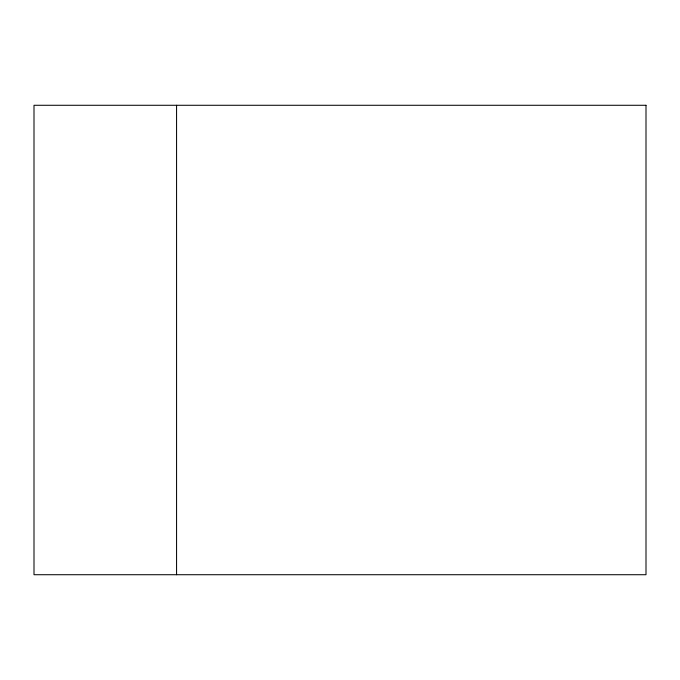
<?xml version="1.0" encoding="UTF-8"?>
<svg xmlns="http://www.w3.org/2000/svg" width="680" height="680" viewBox="0 0 680 680"><rect width="100%" height="100%" fill="white"/><g stroke="black" fill="none" stroke-linecap="round" stroke-linejoin="round"><path stroke-width="1.02" d="M176.57 105.281L176.57 574.719M646 105.281L34 105.281L34 574.719L646 574.719L646 105.281"/></g></svg>
